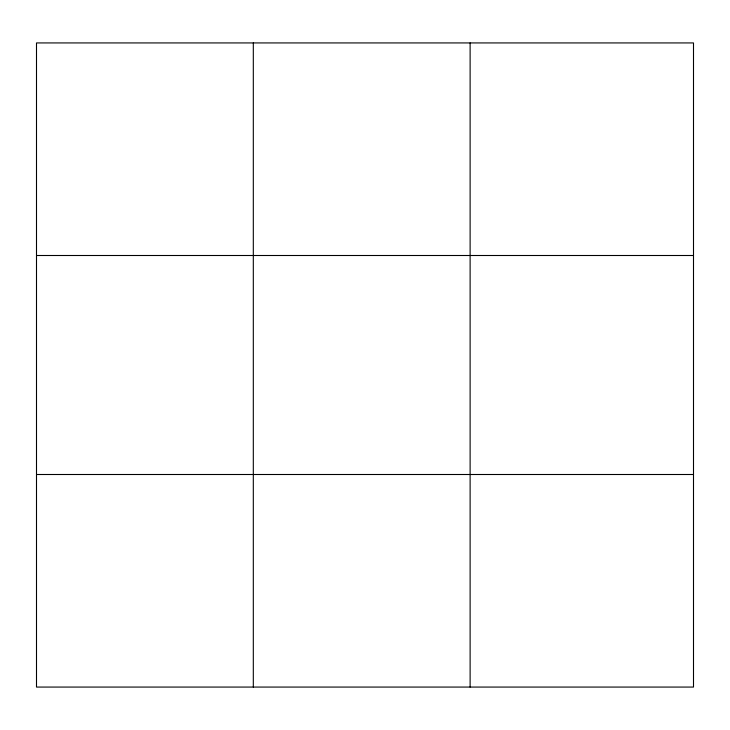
<?xml version="1.0" encoding="UTF-8"?>
<svg xmlns="http://www.w3.org/2000/svg" width="730" height="730" viewBox="0 0 730 730"><rect width="100%" height="100%" fill="white"/><g stroke="black" fill="none" stroke-linecap="round" stroke-linejoin="round"><path stroke-width="1.09" d="M253.31 687.067L253.31 42.933M470.12 687.067L470.12 42.933M36.5 255.5L693.5 255.5M36.5 474.5L693.5 474.5M693.5 633.923L693.5 687.067L36.5 687.067L36.5 42.933L693.5 42.933L693.5 633.923"/></g></svg>
